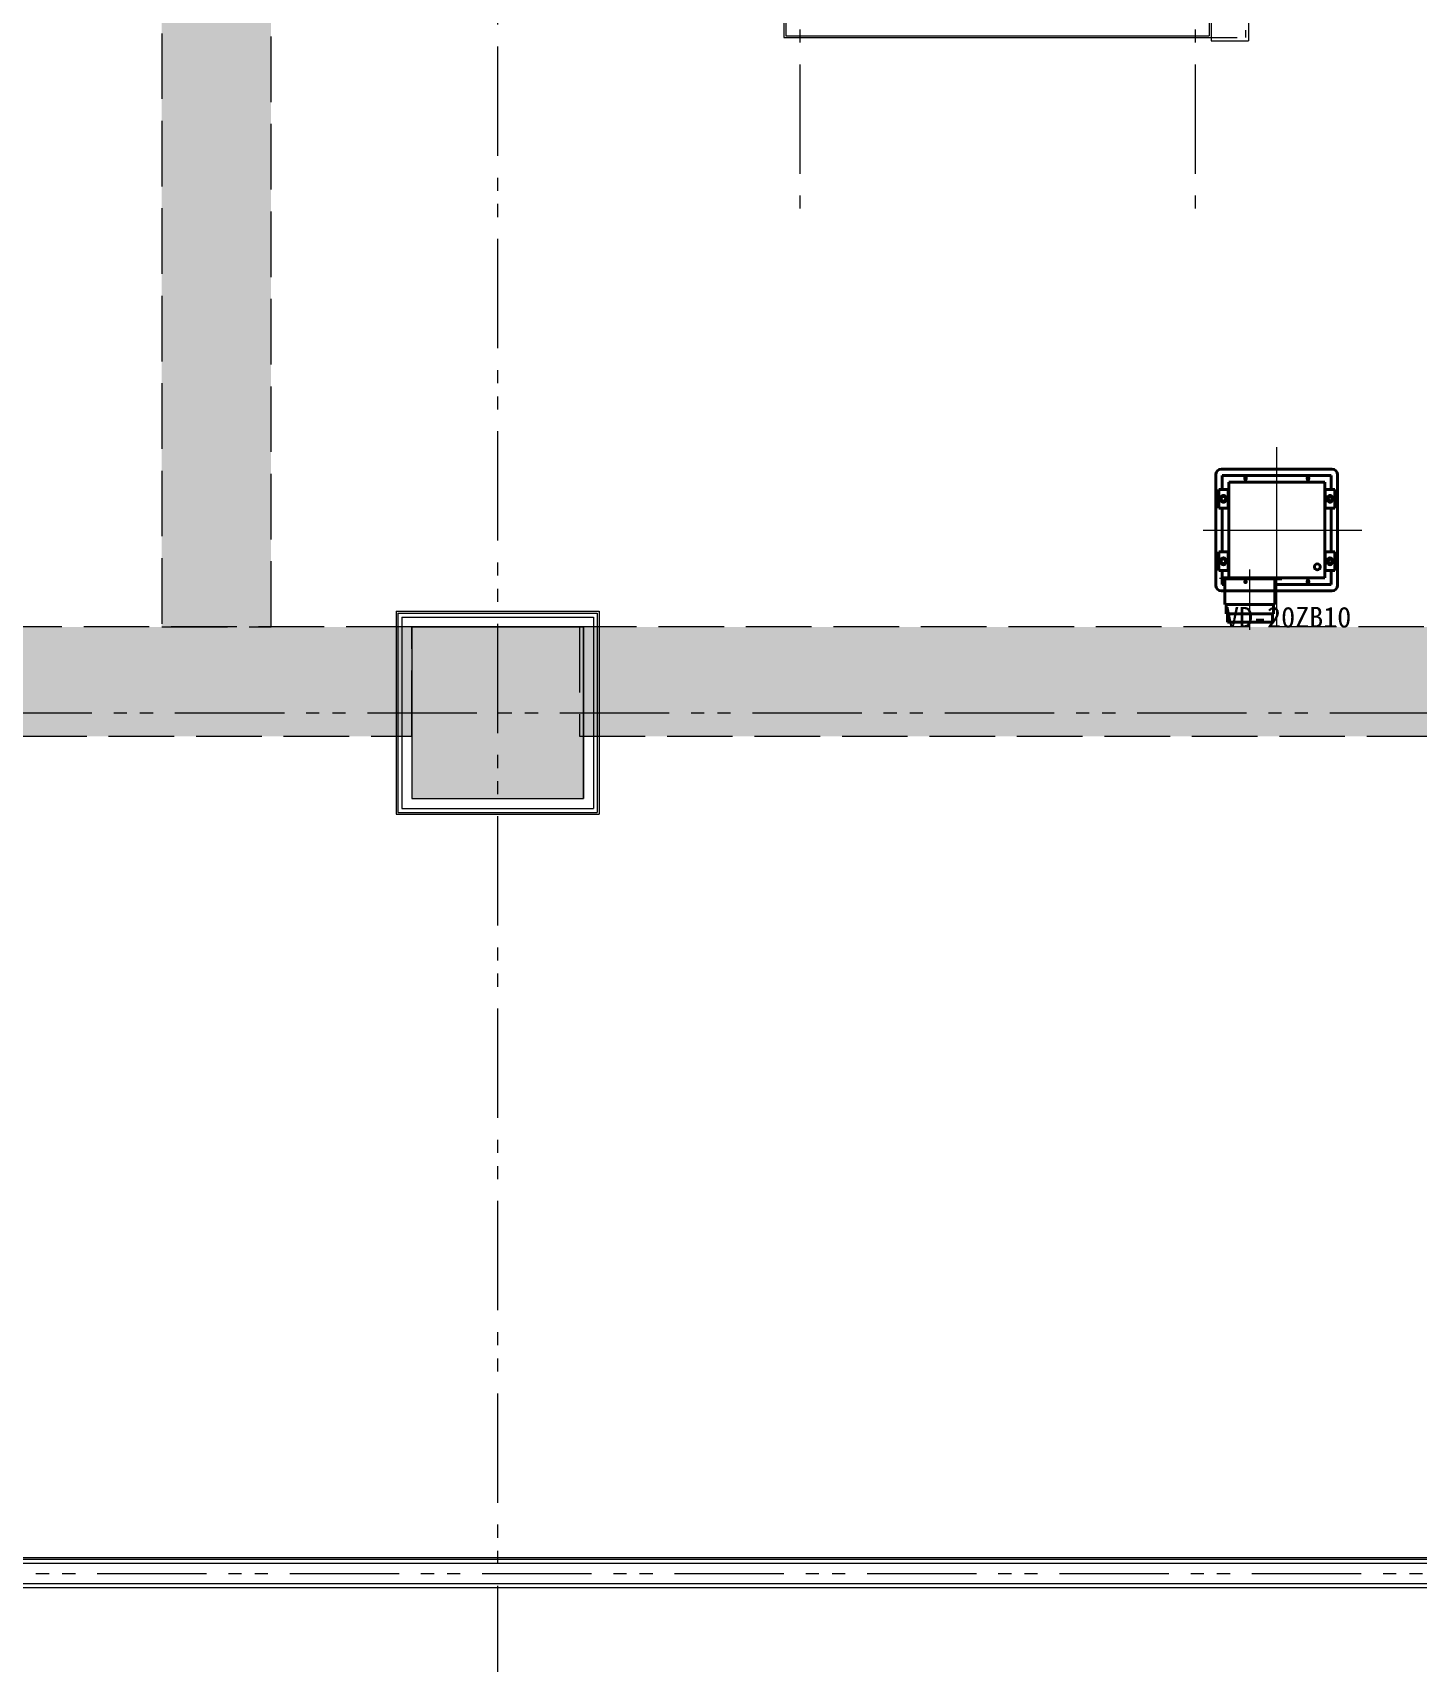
# Model space of a CAD drawing. Units: millimetres at full size. Extents: x -22551 to 92397, y -19340 to 14894.
# Drawn here: x 10873 to 15306, y -4271 to 947 of the extents above; entities that cross this region are included whole.
import ezdxf
from ezdxf.enums import TextEntityAlignment as Align

# ---------------------------------------------------------------- set-up
doc = ezdxf.new("R2010")
doc.units = ezdxf.units.MM
doc.header["$LTSCALE"] = 70
for name, pattern in [('CHAIN2', [12, 9, -1, 1, -1]), ('DASHED1', [1.8, 1.2, -0.6]), ('DASHED3', [4, 3, -1]), ('DOUBLE_CHAIN1', [8.8, 5, -1, 0.6, -0.6, 0.6, -1])]:
    doc.linetypes.add(name, pattern=pattern)
for name, color, linetype, lineweight in [('1-2_階なし_梁', 9, 'DASHED3', 15), ('2-0_通芯', 7, 'Continuous', 15), ('4-1_階なし_柱', 9, 'Continuous', 15), ('9-0_無題1', 5, 'Continuous', 40)]:
    doc.layers.add(name, color=color, linetype=linetype, lineweight=lineweight)
doc.styles.add('ＭＳ ゴシック', font='')
doc.styles.get('ＭＳ ゴシック').set_extended_font_data('MS Gothic')

# ---------------------------------------------------------------- blocks, each defined once
blk = doc.blocks.new('グループ部品-22')
at = {"layer": '9-0_無題1', "color": 7, "linetype": 'CHAIN2', "lineweight": 15}
for p, q in [((14855.36, -952.41), (14855.36, -380.12)), ((14619.94, -645.7), (15127.31, -645.7)), ((14769.36, -965.7), (14769.36, -771.8))]:
    blk.add_line(p, q, dxfattribs=at)
at = {"layer": '9-0_無題1'}
for p, q in [((14660.36, -822.42), (14660.36, -468.98)), ((14660.36, -822.42), (14660.36, -468.98)), ((14678.64, -450.7), (15032.08, -450.7)), ((14678.64, -450.7), (14855.36, -450.7)), ((14855.36, -450.7), (15032.08, -450.7)), ((15050.36, -645.7), (15050.36, -468.98)), ((14669.61, -515.7), (14669.61, -575.7)), ((14700.11, -515.7), (14669.61, -515.7)), ((14680.86, -471.2), (15029.86, -471.2)), ((14680.86, -515.7), (14680.86, -471.2)), ((14700.11, -515.7), (14700.11, -575.7)), ((14700.11, -515.7), (14701.86, -515.7)), ((15008.86, -492.2), (14701.86, -492.2)), ((14701.86, -492.2), (14701.86, -799.2)), ((14752.86, -482.2), (14752.86, -477.2)), ((14757.86, -482.2), (14757.86, -477.2)), ((14952.86, -482.2), (14952.86, -477.2)), ((14957.86, -482.2), (14957.86, -477.2)), ((15008.86, -492.2), (15008.86, -799.2)), ((15010.61, -515.7), (15008.86, -515.7)), ((15010.61, -515.7), (15041.11, -515.7)), ((15029.86, -515.7), (15029.86, -471.2)), ((15041.11, -515.7), (15041.11, -575.7)), ((14677.36, -542.2), (14677.36, -549.2)), ((14692.36, -542.2), (14692.36, -549.2)), ((15018.36, -542.2), (15018.36, -549.2)), ((15033.36, -542.2), (15033.36, -549.2)), ((14700.11, -575.7), (14669.61, -575.7)), ((14680.86, -715.7), (14680.86, -575.7)), ((14700.11, -575.7), (14701.86, -575.7)), ((15010.61, -575.7), (15008.86, -575.7)), ((15029.86, -715.7), (15029.86, -575.7)), ((14669.61, -775.7), (14669.61, -715.7)), ((14700.11, -715.7), (14669.61, -715.7)), ((14700.11, -775.7), (14700.11, -715.7)), ((14700.11, -715.7), (14701.86, -715.7)), ((15010.61, -715.7), (15008.86, -715.7)), ((15010.61, -775.7), (15010.61, -715.7)), ((15010.61, -715.7), (15041.11, -715.7)), ((15041.11, -775.7), (15041.11, -715.7)), ((14700.11, -775.7), (14669.61, -775.7)), ((14677.36, -749.2), (14677.36, -742.2)), ((14680.86, -799.2), (14680.86, -775.7)), ((14692.36, -749.2), (14692.36, -742.2)), ((14700.11, -775.7), (14701.86, -775.7)), ((15010.61, -775.7), (15008.86, -775.7)), ((15010.61, -775.7), (15041.11, -775.7)), ((15018.36, -749.2), (15018.36, -742.2)), ((15029.86, -820.2), (15029.86, -775.7)), ((15033.36, -749.2), (15033.36, -742.2)), ((14676.36, -799.2), (15008.86, -799.2)), ((14676.36, -799.2), (14676.36, -802.2)), ((14676.36, -802.2), (14871.36, -802.2)), ((14680.86, -820.2), (14680.86, -802.2)), ((14680.86, -820.2), (14689.36, -820.2)), ((14689.36, -884.2), (14689.36, -802.2)), ((14849.36, -884.2), (14849.36, -802.2)), ((14849.36, -820.2), (15029.86, -820.2)), ((14871.36, -802.2), (14871.36, -799.2)), ((14952.86, -809.2), (14952.86, -814.2)), ((14957.86, -809.2), (14957.86, -814.2)), ((14678.64, -840.7), (14689.86, -840.7)), ((14689.36, -840.7), (14678.64, -840.7)), ((14689.36, -884.2), (14849.36, -884.2)), ((14693.36, -914.2), (14693.36, -884.2)), ((14845.36, -914.2), (14845.36, -884.2)), ((15032.08, -840.7), (14849.36, -840.7)), ((15032.08, -840.7), (14849.36, -840.7)), ((14693.36, -914.2), (14845.36, -914.2)), ((14697.36, -941.2), (14697.36, -914.2)), ((14841.36, -941.2), (14841.36, -914.2)), ((14697.36, -941.2), (14841.36, -941.2))]:
    blk.add_line(p, q, dxfattribs=at)
at = {"layer": '9-0_無題1', "linetype": 'DASHED3'}
blk.add_line((14849.36, -840.7), (14689.36, -840.7), dxfattribs=at)
at = {"layer": '9-0_無題1'}
for points in [[(15050.36, -468.98), (15050.36, -822.42), (15050.36, -645.7)], [(15010.61, -515.7), (15010.61, -575.7), (15041.11, -575.7)]]:
    blk.add_lwpolyline(points, dxfattribs=at)
for centre, radius in [((14755.36, -479.7), 2.5), ((14755.36, -479.7), 2.5), ((14955.36, -479.7), 2.5), ((14955.36, -479.7), 2.5), ((14684.86, -545.7), 7.5), ((15025.86, -545.7), 7.5), ((15021.36, -545.7), 2.5), ((14684.86, -745.7), 7.5), ((14985.36, -763.7), 9.5), ((15025.86, -745.7), 7.5), ((15021.36, -745.7), 2.5), ((15021.36, -745.7), 2.5), ((14755.36, -811.7), 2.5), ((14755.36, -811.7), 2.5), ((14955.36, -811.7), 2.5), ((14955.36, -811.7), 2.5)]:
    blk.add_circle(centre, radius, dxfattribs=at)
for centre, radius, start, end in [((14678.64, -468.98), 18.28, 90, 180), ((14678.64, -468.98), 18.28, 90, 180), ((15032.08, -468.98), 18.28, 0, 90), ((15032.08, -468.98), 18.28, 0, 90), ((14755.36, -477.2), 2.5, 0, 180), ((14755.36, -482.2), 2.5, 180, 0), ((14955.36, -477.2), 2.5, 0, 180), ((14955.36, -482.2), 2.5, 180, 0), ((14684.86, -542.2), 7.5, 0, 180), ((14684.86, -549.2), 7.5, 180, 0), ((15025.86, -542.2), 7.5, 0, 180), ((15025.86, -549.2), 7.5, 180, 0), ((14684.86, -742.2), 7.5, 0, 180), ((14684.86, -749.2), 7.5, 180, 0), ((15025.86, -742.2), 7.5, 0, 180), ((15025.86, -749.2), 7.5, 180, 0), ((14678.64, -822.42), 18.28, 180, 270), ((14678.64, -822.42), 18.28, 180, 270), ((14955.36, -809.2), 2.5, 0, 180), ((14955.36, -814.2), 2.5, 180, 0), ((15032.08, -822.42), 18.28, 270, 0), ((15032.08, -822.42), 18.28, 270, 0)]:
    blk.add_arc(centre, radius, start, end, dxfattribs=at)
blk = doc.blocks.new('グループ部品-125')
at = {"layer": '2-0_通芯', "linetype": 'DOUBLE_CHAIN1'}
for p, q in [((12361.61, 11374.3), (12361.61, -12639.85)), ((13329.11, 3309.02), (13329.11, 383.29)), ((14594.11, 3309.02), (14594.11, 383.29)), ((-22551.09, -1230.7), (23861.61, -1230.7)), ((-12944.02, -3985.7), (17404.63, -3985.7))]:
    blk.add_line(p, q, dxfattribs=at)
at = {"layer": '2-0_通芯'}
for p, q in [((13278.11, 2600.8), (13278.11, 930.8)), ((14639.11, 2589.3), (14639.11, 936.8)), ((14645.11, 2583.3), (14645.11, 930.8)), ((14765.11, 1720.8), (14765.11, 920.8)), ((13278.11, 930.8), (14645.11, 930.8)), ((14645.11, 930.8), (14645.11, 920.8)), ((14645.11, 920.8), (14765.11, 920.8)), ((12042.61, -911.7), (12042.61, -1549.7)), ((12086.61, -955.7), (12636.61, -955.7)), ((12086.61, -955.7), (12086.61, -1505.7)), ((12636.61, -955.7), (12636.61, -1505.7)), ((12086.61, -1505.7), (12636.61, -1505.7)), ((12042.61, -1549.7), (12680.61, -1549.7)), ((6719.11, -3953.2), (16404.11, -3953.2)), ((6731.61, -3940.7), (16391.61, -3940.7)), ((6737.61, -3934.7), (16385.61, -3934.7)), ((1716.61, -4018.2), (16469.11, -4018.2)), ((1716.61, -4030.7), (16481.61, -4030.7))]:
    blk.add_line(p, q, dxfattribs=at)
at = {"layer": '2-0_通芯', "linetype": 'DASHED1'}
blk.add_line((14645.11, 930.8), (14755.11, 930.8), dxfattribs=at)
at = {"layer": '2-0_通芯'}
for points in [[(13284.11, 2600.8), (13284.11, 936.8), (14639.11, 936.8)], [(12036.61, -905.7), (12686.61, -905.7), (12686.61, -1555.7)], [(12036.61, -905.7), (12036.61, -1555.7), (12686.61, -1555.7)], [(12042.61, -911.7), (12680.61, -911.7), (12680.61, -1549.7)], [(12055.11, -924.2), (12668.11, -924.2), (12668.11, -1537.2)], [(12055.11, -924.2), (12055.11, -1537.2), (12668.11, -1537.2)]]:
    blk.add_lwpolyline(points, dxfattribs=at)
at = {"layer": '2-0_通芯', "linetype": 'DASHED1'}
blk.add_lwpolyline([(14645.11, 1710.8), (14755.11, 1710.8), (14755.11, 930.8)], dxfattribs=at)

msp = doc.modelspace()

# ---------------------------------------------------------------- linework, layer by layer
at = {"layer": '1-2_階なし_梁', "color": 7}
for points in [[(11286.61, -955.7), (11636.61, -955.7), (11636.61, 6544.3), (11286.61, 6544.3)], [(11286.61, -955.7), (11636.61, -955.7), (11636.61, 6544.3), (11286.61, 6544.3)], [(6636.61, -1305.7), (12086.61, -1305.7), (12086.61, -955.7), (6636.61, -955.7)], [(6636.61, -1305.7), (12086.61, -1305.7), (12086.61, -955.7), (6636.61, -955.7)], [(12623.91, -1305.7), (18686.61, -1305.7), (18686.61, -955.7), (12623.91, -955.7)], [(12623.91, -1305.7), (18686.61, -1305.7), (18686.61, -955.7), (12623.91, -955.7)]]:
    msp.add_lwpolyline(points, close=True, dxfattribs=at)
at = {"layer": '1-2_階なし_梁'}
for points in [[(11286.61, 6544.3), (11636.61, -955.7), (11636.61, 6544.3)], [(11286.61, 6544.3), (11286.61, -955.7), (11636.61, -955.7)], [(6636.61, -955.7), (12086.61, -1305.7), (12086.61, -955.7)], [(6636.61, -955.7), (6636.61, -1305.7), (12086.61, -1305.7)], [(12623.91, -955.7), (18686.61, -1305.7), (18686.61, -955.7)], [(12623.91, -955.7), (12623.91, -1305.7), (18686.61, -1305.7)]]:
    msp.add_solid(points, dxfattribs=at)
at = {"layer": '4-1_階なし_柱', "color": 7}
msp.add_lwpolyline([(12086.61, -1505.7), (12636.61, -1505.7), (12636.61, -955.7), (12086.61, -955.7)], close=True, dxfattribs=at)
msp.add_lwpolyline([(12086.61, -1505.7), (12636.61, -1505.7), (12636.61, -955.7), (12086.61, -955.7)], close=True, dxfattribs=at)
at = {"layer": '4-1_階なし_柱'}
for points in [[(12636.61, -955.7), (12086.61, -955.7), (12086.61, -1505.7)], [(12636.61, -955.7), (12086.61, -1505.7), (12636.61, -1505.7)]]:
    msp.add_solid(points, dxfattribs=at)

# ---------------------------------------------------------------- block references
at = {"layer": '2-0_通芯'}
msp.add_blockref('グループ部品-125', (0, 0), dxfattribs=at)
at = {"layer": '9-0_無題1'}
msp.add_blockref('グループ部品-22', (0, 0), dxfattribs=at)

# ---------------------------------------------------------------- texts
at = {"layer": '9-0_無題1', "color": 7, "style": 'ＭＳ ゴシック'}
msp.add_text('VD-20ZB10', height=65.98, dxfattribs=at).set_placement((14689.98, -977.43), align=Align.BOTTOM_LEFT)

doc.saveas('drawing.dxf')
